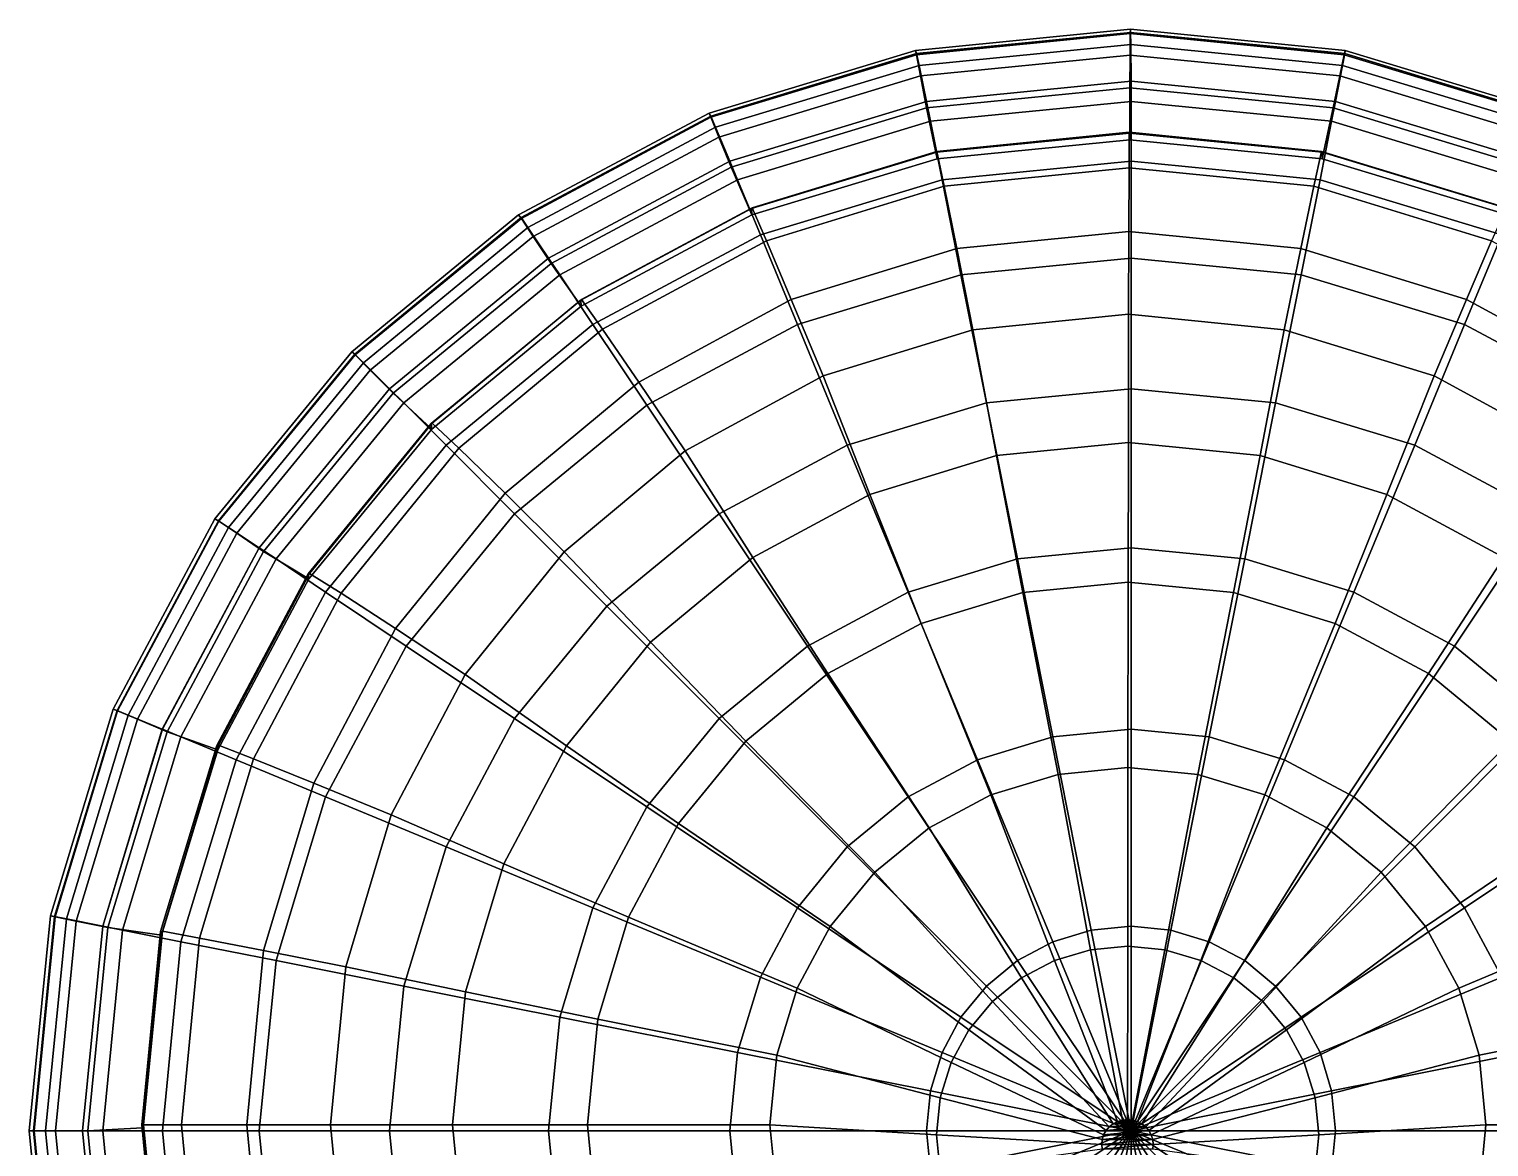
# Model space of a CAD drawing. Extents: x -0.139 to 0.105, y -0.43 to -0.186.
# Drawn here: x -0.1389 to 0.0226, y -0.3096 to -0.1859 of the extents above; entities that cross this region are included whole.
import ezdxf

# ---------------------------------------------------------------- set-up
doc = ezdxf.new("R2010")
doc.units = 0
doc.layers.add('Sphere3', color=15, linetype='CONTINUOUS')

msp = doc.modelspace()

# ---------------------------------------------------------------- linework, layer by layer
at = {"layer": 'Sphere3', "color": 0}
for points in [[(-0.040822, -0.188218, 1.740174), (-0.040713, -0.188579, 1.736645), (-0.017024, -0.186243, 1.736645), (-0.017044, -0.185876, 1.740174)], [(-0.04073, -0.188696, 1.743703), (-0.040822, -0.188218, 1.740174), (-0.017044, -0.185876, 1.740174), (-0.017064, -0.186363, 1.743703)], [(-0.040284, -0.191041, 1.747233), (-0.04073, -0.188696, 1.743703), (-0.017064, -0.186363, 1.743703), (-0.017084, -0.188754, 1.747233)], [(-0.040713, -0.188579, 1.736645), (-0.040435, -0.189882, 1.733114), (-0.017004, -0.187571, 1.733114), (-0.017024, -0.186243, 1.736645)], [(-0.017084, -0.188754, 1.747233), (-0.017064, -0.186363, 1.743703), (0.006602, -0.188696, 1.743703), (0.006116, -0.191041, 1.747233)], [(-0.017064, -0.186363, 1.743703), (-0.017044, -0.185876, 1.740174), (0.006735, -0.188218, 1.740174), (0.006602, -0.188696, 1.743703)], [(-0.017044, -0.185876, 1.740174), (-0.017024, -0.186243, 1.736645), (0.006666, -0.188579, 1.736645), (0.006735, -0.188218, 1.740174)], [(-0.017024, -0.186243, 1.736645), (-0.017004, -0.187571, 1.733114), (0.006427, -0.189882, 1.733114), (0.006666, -0.188579, 1.736645)], [(-0.063687, -0.195157, 1.740174), (-0.063492, -0.195497, 1.736645), (-0.040713, -0.188579, 1.736645), (-0.040822, -0.188218, 1.740174)], [(-0.063487, -0.195607, 1.743703), (-0.063687, -0.195157, 1.740174), (-0.040822, -0.188218, 1.740174), (-0.04073, -0.188696, 1.743703)], [(-0.063492, -0.195497, 1.736645), (-0.062965, -0.196724, 1.733114), (-0.040435, -0.189882, 1.733114), (-0.040713, -0.188579, 1.736645)], [(-0.062593, -0.197816, 1.747233), (-0.063487, -0.195607, 1.743703), (-0.04073, -0.188696, 1.743703), (-0.040284, -0.191041, 1.747233)], [(-0.040435, -0.189882, 1.733114), (-0.039623, -0.193867, 1.729585), (-0.016984, -0.191635, 1.729585), (-0.017004, -0.187571, 1.733114)], [(-0.039603, -0.194575, 1.749446), (-0.040284, -0.191041, 1.747233), (-0.017084, -0.188754, 1.747233), (-0.017105, -0.192357, 1.749446)], [(-0.017105, -0.192357, 1.749446), (-0.017084, -0.188754, 1.747233), (0.006116, -0.191041, 1.747233), (0.005394, -0.194575, 1.749446)], [(-0.017004, -0.187571, 1.733114), (-0.016984, -0.191635, 1.729585), (0.005655, -0.193867, 1.729585), (0.006427, -0.189882, 1.733114)], [(0.006116, -0.191041, 1.747233), (0.006602, -0.188696, 1.743703), (0.029359, -0.195607, 1.743703), (0.028425, -0.197816, 1.747233)], [(0.006666, -0.188579, 1.736645), (0.006427, -0.189882, 1.733114), (0.028957, -0.196724, 1.733114), (0.029445, -0.195497, 1.736645)], [(0.006602, -0.188696, 1.743703), (0.006735, -0.188218, 1.740174), (0.0296, -0.195157, 1.740174), (0.029359, -0.195607, 1.743703)], [(0.006735, -0.188218, 1.740174), (0.006666, -0.188579, 1.736645), (0.029445, -0.195497, 1.736645), (0.0296, -0.195157, 1.740174)], [(-0.062965, -0.196724, 1.733114), (-0.061392, -0.200478, 1.729585), (-0.039623, -0.193867, 1.729585), (-0.040435, -0.189882, 1.733114)], [(0.006427, -0.189882, 1.733114), (0.005655, -0.193867, 1.729585), (0.027424, -0.200478, 1.729585), (0.028957, -0.196724, 1.733114)], [(-0.061237, -0.201145, 1.749446), (-0.062593, -0.197816, 1.747233), (-0.040284, -0.191041, 1.747233), (-0.039603, -0.194575, 1.749446)], [(-0.039623, -0.193867, 1.729585), (-0.03962, -0.193867, 0.19355), (-0.016981, -0.191635, 0.19355), (-0.016984, -0.191635, 1.729585)], [(-0.03962, -0.193867, 0.19355), (-0.039185, -0.196057, 0.170885), (-0.016981, -0.193867, 0.170885), (-0.016981, -0.191635, 0.19355)], [(-0.016984, -0.191635, 1.729585), (-0.016981, -0.191635, 0.19355), (0.005658, -0.193867, 0.19355), (0.005655, -0.193867, 1.729585)], [(-0.016981, -0.191635, 0.19355), (-0.016981, -0.193867, 0.170885), (0.005223, -0.196057, 0.170885), (0.005658, -0.193867, 0.19355)], [(0.005394, -0.194575, 1.749446), (0.006116, -0.191041, 1.747233), (0.028425, -0.197816, 1.747233), (0.027027, -0.201145, 1.749446)], [(-0.038439, -0.200208, 1.74919), (-0.039603, -0.194575, 1.749446), (-0.017105, -0.192357, 1.749446), (-0.017126, -0.198107, 1.74919)], [(-0.017126, -0.198107, 1.74919), (-0.017105, -0.192357, 1.749446), (0.005394, -0.194575, 1.749446), (0.004188, -0.200208, 1.74919)], [(-0.08476, -0.206425, 1.740174), (-0.084486, -0.206731, 1.736645), (-0.063492, -0.195497, 1.736645), (-0.063687, -0.195157, 1.740174)], [(-0.08446, -0.20683, 1.743703), (-0.08476, -0.206425, 1.740174), (-0.063687, -0.195157, 1.740174), (-0.063487, -0.195607, 1.743703)], [(-0.061392, -0.200478, 1.729585), (-0.061389, -0.200478, 0.19355), (-0.03962, -0.193867, 0.19355), (-0.039623, -0.193867, 1.729585)], [(-0.061389, -0.200478, 0.19355), (-0.060535, -0.202541, 0.170885), (-0.039185, -0.196057, 0.170885), (-0.03962, -0.193867, 0.19355)], [(-0.058934, -0.206432, 1.74919), (-0.061237, -0.201145, 1.749446), (-0.039603, -0.194575, 1.749446), (-0.038439, -0.200208, 1.74919)], [(-0.037896, -0.202541, 0.149092), (-0.016981, -0.200478, 0.149092), (-0.016981, -0.193867, 0.170885), (-0.039185, -0.196057, 0.170885)], [(-0.016981, -0.200478, 0.149092), (0.003935, -0.202541, 0.149092), (0.005223, -0.196057, 0.170885), (-0.016981, -0.193867, 0.170885)], [(0.004188, -0.200208, 1.74919), (0.005394, -0.194575, 1.749446), (0.027027, -0.201145, 1.749446), (0.024683, -0.206432, 1.74919)], [(0.005658, -0.193867, 0.19355), (0.005223, -0.196057, 0.170885), (0.026574, -0.202541, 0.170885), (0.027427, -0.200478, 0.19355)], [(0.005655, -0.193867, 1.729585), (0.005658, -0.193867, 0.19355), (0.027427, -0.200478, 0.19355), (0.027424, -0.200478, 1.729585)], [(-0.084486, -0.206731, 1.736645), (-0.083729, -0.207835, 1.733114), (-0.062965, -0.196724, 1.733114), (-0.063492, -0.195497, 1.736645)], [(-0.083153, -0.208818, 1.747233), (-0.08446, -0.20683, 1.743703), (-0.063487, -0.195607, 1.743703), (-0.062593, -0.197816, 1.747233)], [(-0.083729, -0.207835, 1.733114), (-0.081454, -0.211214, 1.729585), (-0.061392, -0.200478, 1.729585), (-0.062965, -0.196724, 1.733114)], [(-0.058008, -0.208648, 0.149092), (-0.037896, -0.202541, 0.149092), (-0.039185, -0.196057, 0.170885), (-0.060535, -0.202541, 0.170885)], [(0.003935, -0.202541, 0.149092), (0.024047, -0.208648, 0.149092), (0.026574, -0.202541, 0.170885), (0.005223, -0.196057, 0.170885)], [(-0.081174, -0.211814, 1.749446), (-0.083153, -0.208818, 1.747233), (-0.062593, -0.197816, 1.747233), (-0.061237, -0.201145, 1.749446)], [(-0.038461, -0.199402, 0.193527), (-0.038477, -0.199485, 1.746302), (-0.017147, -0.197376, 1.746302), (-0.017178, -0.197291, 0.193527)], [(-0.038477, -0.199485, 1.746302), (-0.038439, -0.200208, 1.74919), (-0.017126, -0.198107, 1.74919), (-0.017147, -0.197376, 1.746302)], [(-0.037663, -0.203265, 0.171046), (-0.038461, -0.199402, 0.193527), (-0.017178, -0.197291, 0.193527), (-0.017202, -0.20123, 0.171046)], [(-0.017202, -0.20123, 0.171046), (-0.017178, -0.197291, 0.193527), (0.004106, -0.199402, 0.193527), (0.003258, -0.203265, 0.171046)], [(-0.017178, -0.197291, 0.193527), (-0.017147, -0.197376, 1.746302), (0.004182, -0.199485, 1.746302), (0.004106, -0.199402, 0.193527)], [(-0.017147, -0.197376, 1.746302), (-0.017126, -0.198107, 1.74919), (0.004188, -0.200208, 1.74919), (0.004182, -0.199485, 1.746302)], [(-0.058927, -0.205654, 0.193527), (-0.058987, -0.205732, 1.746302), (-0.038477, -0.199485, 1.746302), (-0.038461, -0.199402, 0.193527)], [(-0.058987, -0.205732, 1.746302), (-0.058934, -0.206432, 1.74919), (-0.038439, -0.200208, 1.74919), (-0.038477, -0.199485, 1.746302)], [(-0.057337, -0.209292, 0.171046), (-0.058927, -0.205654, 0.193527), (-0.038461, -0.199402, 0.193527), (-0.037663, -0.203265, 0.171046)], [(0.003258, -0.203265, 0.171046), (0.004106, -0.199402, 0.193527), (0.024572, -0.205654, 0.193527), (0.022933, -0.209292, 0.171046)], [(0.004106, -0.199402, 0.193527), (0.004182, -0.199485, 1.746302), (0.024692, -0.205732, 1.746302), (0.024572, -0.205654, 0.193527)], [(0.004182, -0.199485, 1.746302), (0.004188, -0.200208, 1.74919), (0.024683, -0.206432, 1.74919), (0.024692, -0.205732, 1.746302)], [(-0.081454, -0.211214, 1.729585), (-0.081451, -0.211214, 0.19355), (-0.061389, -0.200478, 0.19355), (-0.061392, -0.200478, 1.729585)], [(-0.081451, -0.211214, 0.19355), (-0.080212, -0.21307, 0.170885), (-0.060535, -0.202541, 0.170885), (-0.061389, -0.200478, 0.19355)], [(-0.077822, -0.216539, 1.74919), (-0.081174, -0.211814, 1.749446), (-0.061237, -0.201145, 1.749446), (-0.058934, -0.206432, 1.74919)], [(-0.035804, -0.21307, 0.129006), (-0.016981, -0.211214, 0.129006), (-0.016981, -0.200478, 0.149092), (-0.037896, -0.202541, 0.149092)], [(-0.036273, -0.210163, 0.149058), (-0.037663, -0.203265, 0.171046), (-0.017202, -0.20123, 0.171046), (-0.017226, -0.208263, 0.149058)], [(-0.017226, -0.208263, 0.149058), (-0.017202, -0.20123, 0.171046), (0.003258, -0.203265, 0.171046), (0.00182, -0.210163, 0.149058)], [(-0.016981, -0.211214, 0.129006), (0.001843, -0.21307, 0.129006), (0.003935, -0.202541, 0.149092), (-0.016981, -0.200478, 0.149092)], [(-0.076543, -0.218567, 0.149092), (-0.058008, -0.208648, 0.149092), (-0.060535, -0.202541, 0.170885), (-0.080212, -0.21307, 0.170885)], [(-0.053905, -0.218567, 0.129006), (-0.035804, -0.21307, 0.129006), (-0.037896, -0.202541, 0.149092), (-0.058008, -0.208648, 0.149092)], [(-0.054587, -0.21579, 0.149058), (-0.057337, -0.209292, 0.171046), (-0.037663, -0.203265, 0.171046), (-0.036273, -0.210163, 0.149058)], [(0.00182, -0.210163, 0.149058), (0.003258, -0.203265, 0.171046), (0.022933, -0.209292, 0.171046), (0.020134, -0.21579, 0.149058)], [(0.001843, -0.21307, 0.129006), (0.019943, -0.218567, 0.129006), (0.024047, -0.208648, 0.149092), (0.003935, -0.202541, 0.149092)], [(-0.10323, -0.221589, 1.740174), (-0.102887, -0.221849, 1.736645), (-0.084486, -0.206731, 1.736645), (-0.08476, -0.206425, 1.740174)], [(-0.102842, -0.221934, 1.743703), (-0.10323, -0.221589, 1.740174), (-0.08476, -0.206425, 1.740174), (-0.08446, -0.20683, 1.743703)], [(-0.102887, -0.221849, 1.736645), (-0.101929, -0.222788, 1.733114), (-0.083729, -0.207835, 1.733114), (-0.084486, -0.206731, 1.736645)], [(-0.077788, -0.215806, 0.193527), (-0.077888, -0.215876, 1.746302), (-0.058987, -0.205732, 1.746302), (-0.058927, -0.205654, 0.193527)], [(-0.077888, -0.215876, 1.746302), (-0.077822, -0.216539, 1.74919), (-0.058934, -0.206432, 1.74919), (-0.058987, -0.205732, 1.746302)], [(-0.075469, -0.219081, 0.171046), (-0.077788, -0.215806, 0.193527), (-0.058927, -0.205654, 0.193527), (-0.057337, -0.209292, 0.171046)], [(-0.101174, -0.223625, 1.747233), (-0.102842, -0.221934, 1.743703), (-0.08446, -0.20683, 1.743703), (-0.083153, -0.208818, 1.747233)], [(-0.101929, -0.222788, 1.733114), (-0.099039, -0.225662, 1.729585), (-0.081454, -0.211214, 1.729585), (-0.083729, -0.207835, 1.733114)], [(-0.034483, -0.219142, 0.129209), (-0.036273, -0.210163, 0.149058), (-0.017226, -0.208263, 0.149058), (-0.017251, -0.217418, 0.129209)], [(-0.017251, -0.217418, 0.129209), (-0.017226, -0.208263, 0.149058), (0.00182, -0.210163, 0.149058), (-0.000018, -0.219142, 0.129209)], [(-0.09865, -0.226172, 1.749446), (-0.101174, -0.223625, 1.747233), (-0.083153, -0.208818, 1.747233), (-0.081174, -0.211814, 1.749446)], [(-0.070586, -0.227493, 0.129006), (-0.053905, -0.218567, 0.129006), (-0.058008, -0.208648, 0.149092), (-0.076543, -0.218567, 0.149092)], [(-0.071466, -0.224929, 0.149058), (-0.075469, -0.219081, 0.171046), (-0.057337, -0.209292, 0.171046), (-0.054587, -0.21579, 0.149058)], [(0.019943, -0.218567, 0.129006), (0.036624, -0.227493, 0.129006), (0.042582, -0.218567, 0.149092), (0.024047, -0.208648, 0.149092)], [(0.020134, -0.21579, 0.149058), (0.022933, -0.209292, 0.171046), (0.041065, -0.219081, 0.171046), (0.037013, -0.224929, 0.149058)], [(-0.099039, -0.225662, 1.729585), (-0.099036, -0.225662, 0.19355), (-0.081451, -0.211214, 0.19355), (-0.081454, -0.211214, 1.729585)], [(-0.099036, -0.225662, 0.19355), (-0.097459, -0.22724, 0.170885), (-0.080212, -0.21307, 0.170885), (-0.081451, -0.211214, 0.19355)], [(-0.051053, -0.224249, 0.129209), (-0.054587, -0.21579, 0.149058), (-0.036273, -0.210163, 0.149058), (-0.034483, -0.219142, 0.129209)], [(-0.032989, -0.22724, 0.111401), (-0.016981, -0.225662, 0.111401), (-0.016981, -0.211214, 0.129006), (-0.035804, -0.21307, 0.129006)], [(-0.016981, -0.225662, 0.111401), (-0.000973, -0.22724, 0.111401), (0.001843, -0.21307, 0.129006), (-0.016981, -0.211214, 0.129006)], [(-0.000018, -0.219142, 0.129209), (0.00182, -0.210163, 0.149058), (0.020134, -0.21579, 0.149058), (0.016552, -0.224249, 0.129209)], [(-0.094377, -0.230142, 1.74919), (-0.09865, -0.226172, 1.749446), (-0.081174, -0.211814, 1.749446), (-0.077822, -0.216539, 1.74919)], [(-0.09279, -0.231915, 0.149092), (-0.076543, -0.218567, 0.149092), (-0.080212, -0.21307, 0.170885), (-0.097459, -0.22724, 0.170885)], [(-0.048382, -0.231915, 0.111401), (-0.032989, -0.22724, 0.111401), (-0.035804, -0.21307, 0.129006), (-0.053905, -0.218567, 0.129006)], [(-0.000973, -0.22724, 0.111401), (0.01442, -0.231915, 0.111401), (0.019943, -0.218567, 0.129006), (0.001843, -0.21307, 0.129006)], [(-0.09432, -0.229468, 0.193527), (-0.094456, -0.229529, 1.746302), (-0.077888, -0.215876, 1.746302), (-0.077788, -0.215806, 0.193527)], [(-0.094456, -0.229529, 1.746302), (-0.094377, -0.230142, 1.74919), (-0.077822, -0.216539, 1.74919), (-0.077888, -0.215876, 1.746302)], [(-0.091362, -0.232253, 0.171046), (-0.09432, -0.229468, 0.193527), (-0.077788, -0.215806, 0.193527), (-0.075469, -0.219081, 0.171046)], [(-0.066325, -0.232541, 0.129209), (-0.071466, -0.224929, 0.149058), (-0.054587, -0.21579, 0.149058), (-0.051053, -0.224249, 0.129209)], [(0.016552, -0.224249, 0.129209), (0.020134, -0.21579, 0.149058), (0.037013, -0.224929, 0.149058), (0.031823, -0.232541, 0.129209)], [(-0.031868, -0.233059, 0.111334), (-0.034483, -0.219142, 0.129209), (-0.017251, -0.217418, 0.129209), (-0.017275, -0.231608, 0.111334)], [(-0.017275, -0.231608, 0.111334), (-0.017251, -0.217418, 0.129209), (-0.000018, -0.219142, 0.129209), (-0.002683, -0.233059, 0.111334)], [(-0.085207, -0.239506, 0.129006), (-0.070586, -0.227493, 0.129006), (-0.076543, -0.218567, 0.149092), (-0.09279, -0.231915, 0.149092)], [(-0.08626, -0.237227, 0.149058), (-0.091362, -0.232253, 0.171046), (-0.075469, -0.219081, 0.171046), (-0.071466, -0.224929, 0.149058)], [(-0.062568, -0.239506, 0.111401), (-0.048382, -0.231915, 0.111401), (-0.053905, -0.218567, 0.129006), (-0.070586, -0.227493, 0.129006)], [(-0.045899, -0.237358, 0.111334), (-0.051053, -0.224249, 0.129209), (-0.034483, -0.219142, 0.129209), (-0.031868, -0.233059, 0.111334)], [(-0.002683, -0.233059, 0.111334), (-0.000018, -0.219142, 0.129209), (0.016552, -0.224249, 0.129209), (0.011349, -0.237358, 0.111334)], [(0.01442, -0.231915, 0.111401), (0.028606, -0.239506, 0.111401), (0.036624, -0.227493, 0.129006), (0.019943, -0.218567, 0.129006)], [(-0.118388, -0.240067, 1.740174), (-0.117988, -0.240271, 1.736645), (-0.102887, -0.221849, 1.736645), (-0.10323, -0.221589, 1.740174)], [(-0.117929, -0.240337, 1.743703), (-0.118388, -0.240067, 1.740174), (-0.10323, -0.221589, 1.740174), (-0.102842, -0.221934, 1.743703)], [(-0.117988, -0.240271, 1.736645), (-0.116865, -0.241009, 1.733114), (-0.101929, -0.222788, 1.733114), (-0.102887, -0.221849, 1.736645)], [(-0.115963, -0.241666, 1.747233), (-0.117929, -0.240337, 1.743703), (-0.102842, -0.221934, 1.743703), (-0.101174, -0.223625, 1.747233)], [(-0.116865, -0.241009, 1.733114), (-0.11347, -0.243267, 1.729585), (-0.099039, -0.225662, 1.729585), (-0.101929, -0.222788, 1.733114)], [(-0.112992, -0.243667, 1.749446), (-0.115963, -0.241666, 1.747233), (-0.101174, -0.223625, 1.747233), (-0.09865, -0.226172, 1.749446)], [(-0.058831, -0.244339, 0.111334), (-0.066325, -0.232541, 0.129209), (-0.051053, -0.224249, 0.129209), (-0.045899, -0.237358, 0.111334)], [(0.011349, -0.237358, 0.111334), (0.016552, -0.224249, 0.129209), (0.031823, -0.232541, 0.129209), (0.02428, -0.244339, 0.111334)], [(-0.11347, -0.243267, 1.729585), (-0.113467, -0.243267, 0.19355), (-0.099036, -0.225662, 0.19355), (-0.099039, -0.225662, 1.729585)], [(-0.113467, -0.243267, 0.19355), (-0.111613, -0.244507, 0.170885), (-0.097459, -0.22724, 0.170885), (-0.099036, -0.225662, 0.19355)], [(-0.07971, -0.243701, 0.129209), (-0.08626, -0.237227, 0.149058), (-0.071466, -0.224929, 0.149058), (-0.066325, -0.232541, 0.129209)], [(-0.029558, -0.244507, 0.096953), (-0.016981, -0.243267, 0.096953), (-0.016981, -0.225662, 0.111401), (-0.032989, -0.22724, 0.111401)], [(-0.016981, -0.243267, 0.096953), (-0.004403, -0.244507, 0.096953), (-0.000973, -0.22724, 0.111401), (-0.016981, -0.225662, 0.111401)], [(-0.107964, -0.246716, 1.74919), (-0.112992, -0.243667, 1.749446), (-0.09865, -0.226172, 1.749446), (-0.094377, -0.230142, 1.74919)], [(-0.106123, -0.24818, 0.149092), (-0.09279, -0.231915, 0.149092), (-0.097459, -0.22724, 0.170885), (-0.111613, -0.244507, 0.170885)], [(-0.075002, -0.249722, 0.111401), (-0.062568, -0.239506, 0.111401), (-0.070586, -0.227493, 0.129006), (-0.085207, -0.239506, 0.129006)], [(-0.041652, -0.24818, 0.096953), (-0.029558, -0.244507, 0.096953), (-0.032989, -0.22724, 0.111401), (-0.048382, -0.231915, 0.111401)], [(-0.004403, -0.244507, 0.096953), (0.007691, -0.24818, 0.096953), (0.01442, -0.231915, 0.111401), (-0.000973, -0.22724, 0.111401)], [(-0.107888, -0.246116, 0.193527), (-0.108053, -0.246164, 1.746302), (-0.094456, -0.229529, 1.746302), (-0.09432, -0.229468, 0.193527)], [(-0.108053, -0.246164, 1.746302), (-0.107964, -0.246716, 1.74919), (-0.094377, -0.230142, 1.74919), (-0.094456, -0.229529, 1.746302)], [(-0.104405, -0.248305, 0.171046), (-0.107888, -0.246116, 0.193527), (-0.09432, -0.229468, 0.193527), (-0.091362, -0.232253, 0.171046)], [(-0.097206, -0.254144, 0.129006), (-0.085207, -0.239506, 0.129006), (-0.09279, -0.231915, 0.149092), (-0.106123, -0.24818, 0.149092)], [(-0.098401, -0.252212, 0.149058), (-0.104405, -0.248305, 0.171046), (-0.091362, -0.232253, 0.171046), (-0.08626, -0.237227, 0.149058)], [(-0.070166, -0.253734, 0.111334), (-0.07971, -0.243701, 0.129209), (-0.066325, -0.232541, 0.129209), (-0.058831, -0.244339, 0.111334)], [(-0.052798, -0.254144, 0.096953), (-0.041652, -0.24818, 0.096953), (-0.048382, -0.231915, 0.111401), (-0.062568, -0.239506, 0.111401)], [(-0.028974, -0.248221, 0.096928), (-0.031868, -0.233059, 0.111334), (-0.017275, -0.231608, 0.111334), (-0.0173, -0.247066, 0.096928)], [(-0.0173, -0.247066, 0.096928), (-0.017275, -0.231608, 0.111334), (-0.002683, -0.233059, 0.111334), (-0.005625, -0.248221, 0.096928)], [(0.007691, -0.24818, 0.096953), (0.018837, -0.254144, 0.096953), (0.028606, -0.239506, 0.111401), (0.01442, -0.231915, 0.111401)], [(-0.0402, -0.25164, 0.096928), (-0.045899, -0.237358, 0.111334), (-0.031868, -0.233059, 0.111334), (-0.028974, -0.248221, 0.096928)], [(-0.005625, -0.248221, 0.096928), (-0.002683, -0.233059, 0.111334), (0.011349, -0.237358, 0.111334), (0.005601, -0.25164, 0.096928)], [(-0.090695, -0.257298, 0.129209), (-0.098401, -0.252212, 0.149058), (-0.08626, -0.237227, 0.149058), (-0.07971, -0.243701, 0.129209)], [(-0.050546, -0.257193, 0.096928), (-0.058831, -0.244339, 0.111334), (-0.045899, -0.237358, 0.111334), (-0.0402, -0.25164, 0.096928)], [(0.005601, -0.25164, 0.096928), (0.011349, -0.237358, 0.111334), (0.02428, -0.244339, 0.111334), (0.015946, -0.257193, 0.096928)], [(-0.129651, -0.261148, 1.740174), (-0.129209, -0.261288, 1.736645), (-0.117988, -0.240271, 1.736645), (-0.118388, -0.240067, 1.740174)], [(-0.129139, -0.261334, 1.743703), (-0.129651, -0.261148, 1.740174), (-0.118388, -0.240067, 1.740174), (-0.117929, -0.240337, 1.743703)], [(-0.129209, -0.261288, 1.736645), (-0.127964, -0.261796, 1.733114), (-0.116865, -0.241009, 1.733114), (-0.117988, -0.240271, 1.736645)], [(-0.126953, -0.262249, 1.747233), (-0.129139, -0.261334, 1.743703), (-0.117929, -0.240337, 1.743703), (-0.115963, -0.241666, 1.747233)], [(-0.085207, -0.262171, 0.111401), (-0.075002, -0.249722, 0.111401), (-0.085207, -0.239506, 0.129006), (-0.097206, -0.254144, 0.129006)], [(-0.062568, -0.262171, 0.096953), (-0.052798, -0.254144, 0.096953), (-0.062568, -0.239506, 0.111401), (-0.075002, -0.249722, 0.111401)], [(0.018837, -0.254144, 0.096953), (0.028606, -0.262171, 0.096953), (0.041041, -0.249722, 0.111401), (0.028606, -0.239506, 0.111401)], [(-0.127964, -0.261796, 1.733114), (-0.124194, -0.263352, 1.729585), (-0.11347, -0.243267, 1.729585), (-0.116865, -0.241009, 1.733114)], [(-0.123649, -0.263628, 1.749446), (-0.126953, -0.262249, 1.747233), (-0.115963, -0.241666, 1.747233), (-0.112992, -0.243667, 1.749446)], [(-0.124194, -0.263352, 1.729585), (-0.124191, -0.263352, 0.19355), (-0.113467, -0.243267, 0.19355), (-0.11347, -0.243267, 1.729585)], [(-0.124191, -0.263352, 0.19355), (-0.122131, -0.264206, 0.170885), (-0.111613, -0.244507, 0.170885), (-0.113467, -0.243267, 0.19355)], [(-0.11806, -0.265625, 1.74919), (-0.123649, -0.263628, 1.749446), (-0.112992, -0.243667, 1.749446), (-0.107964, -0.246716, 1.74919)], [(-0.079468, -0.265182, 0.111334), (-0.090695, -0.257298, 0.129209), (-0.07971, -0.243701, 0.129209), (-0.070166, -0.253734, 0.111334)], [(-0.025644, -0.264206, 0.086217), (-0.016981, -0.263352, 0.086217), (-0.016981, -0.243267, 0.096953), (-0.029558, -0.244507, 0.096953)], [(-0.016981, -0.263352, 0.086217), (-0.008317, -0.264206, 0.086218), (-0.004403, -0.244507, 0.096953), (-0.016981, -0.243267, 0.096953)], [(-0.11603, -0.266736, 0.149092), (-0.106123, -0.24818, 0.149092), (-0.111613, -0.244507, 0.170885), (-0.122131, -0.264206, 0.170885)], [(-0.059614, -0.264665, 0.096928), (-0.070166, -0.253734, 0.111334), (-0.058831, -0.244339, 0.111334), (-0.050546, -0.257193, 0.096928)], [(-0.033975, -0.266736, 0.086217), (-0.025644, -0.264206, 0.086217), (-0.029558, -0.244507, 0.096953), (-0.041652, -0.24818, 0.096953)], [(-0.008317, -0.264206, 0.086218), (0.000013, -0.266736, 0.086218), (0.007691, -0.24818, 0.096953), (-0.004403, -0.244507, 0.096953)], [(0.015946, -0.257193, 0.096928), (0.02428, -0.244339, 0.111334), (0.035615, -0.253734, 0.111334), (0.025014, -0.264665, 0.096928)], [(-0.117969, -0.26511, 0.193527), (-0.118156, -0.265142, 1.746302), (-0.108053, -0.246164, 1.746302), (-0.107888, -0.246116, 0.193527)], [(-0.118156, -0.265142, 1.746302), (-0.11806, -0.265625, 1.74919), (-0.107964, -0.246716, 1.74919), (-0.108053, -0.246164, 1.746302)], [(-0.114096, -0.266617, 0.171046), (-0.117969, -0.26511, 0.193527), (-0.107888, -0.246116, 0.193527), (-0.104405, -0.248305, 0.171046)], [(-0.025055, -0.268357, 0.086321), (-0.028974, -0.248221, 0.096928), (-0.0173, -0.247066, 0.096928), (-0.017324, -0.267597, 0.086321)], [(-0.017324, -0.267597, 0.086321), (-0.0173, -0.247066, 0.096928), (-0.005625, -0.248221, 0.096928), (-0.009594, -0.268357, 0.086321)], [(-0.106123, -0.270844, 0.129006), (-0.097206, -0.254144, 0.129006), (-0.106123, -0.24818, 0.149092), (-0.11603, -0.266736, 0.149092)], [(-0.107423, -0.269309, 0.149058), (-0.114096, -0.266617, 0.171046), (-0.104405, -0.248305, 0.171046), (-0.098401, -0.252212, 0.149058)], [(-0.041652, -0.270844, 0.086217), (-0.033975, -0.266736, 0.086217), (-0.041652, -0.24818, 0.096953), (-0.052798, -0.254144, 0.096953)], [(-0.032488, -0.270608, 0.086321), (-0.0402, -0.25164, 0.096928), (-0.028974, -0.248221, 0.096928), (-0.025055, -0.268357, 0.086321)], [(-0.009594, -0.268357, 0.086321), (-0.005625, -0.248221, 0.096928), (0.005601, -0.25164, 0.096928), (-0.00216, -0.270608, 0.086321)], [(0.000013, -0.266736, 0.086218), (0.007691, -0.270844, 0.086218), (0.018837, -0.254144, 0.096953), (0.007691, -0.24818, 0.096953)], [(-0.070586, -0.271951, 0.096953), (-0.062568, -0.262171, 0.096953), (-0.075002, -0.249722, 0.111401), (-0.085207, -0.262171, 0.111401)], [(-0.039338, -0.274263, 0.086321), (-0.050546, -0.257193, 0.096928), (-0.0402, -0.25164, 0.096928), (-0.032488, -0.270608, 0.086321)], [(-0.00216, -0.270608, 0.086321), (0.005601, -0.25164, 0.096928), (0.015946, -0.257193, 0.096928), (0.00469, -0.274263, 0.086321)], [(-0.098858, -0.272812, 0.129209), (-0.107423, -0.269309, 0.149058), (-0.098401, -0.252212, 0.149058), (-0.090695, -0.257298, 0.129209)], [(-0.09279, -0.276373, 0.111401), (-0.085207, -0.262171, 0.111401), (-0.097206, -0.254144, 0.129006), (-0.106123, -0.270844, 0.129006)], [(-0.067056, -0.27377, 0.096928), (-0.079468, -0.265182, 0.111334), (-0.070166, -0.253734, 0.111334), (-0.059614, -0.264665, 0.096928)], [(-0.048382, -0.276373, 0.086217), (-0.041652, -0.270844, 0.086217), (-0.052798, -0.254144, 0.096953), (-0.062568, -0.262171, 0.096953)], [(0.007691, -0.270844, 0.086218), (0.01442, -0.276373, 0.086218), (0.028606, -0.262171, 0.096953), (0.018837, -0.254144, 0.096953)], [(-0.08638, -0.278242, 0.111334), (-0.098858, -0.272812, 0.129209), (-0.090695, -0.257298, 0.129209), (-0.079468, -0.265182, 0.111334)], [(-0.045343, -0.279182, 0.086321), (-0.059614, -0.264665, 0.096928), (-0.050546, -0.257193, 0.096928), (-0.039338, -0.274263, 0.086321)], [(0.00469, -0.274263, 0.086321), (0.015946, -0.257193, 0.096928), (0.025014, -0.264665, 0.096928), (0.010695, -0.279182, 0.086321)], [(-0.136587, -0.284022, 1.740174), (-0.136119, -0.284093, 1.736645), (-0.129209, -0.261288, 1.736645), (-0.129651, -0.261148, 1.740174)], [(-0.136042, -0.284117, 1.743703), (-0.136587, -0.284022, 1.740174), (-0.129651, -0.261148, 1.740174), (-0.129139, -0.261334, 1.743703)], [(-0.136119, -0.284093, 1.736645), (-0.134798, -0.284352, 1.733114), (-0.127964, -0.261796, 1.733114), (-0.129209, -0.261288, 1.736645)], [(-0.13372, -0.284583, 1.747233), (-0.136042, -0.284117, 1.743703), (-0.129139, -0.261334, 1.743703), (-0.126953, -0.262249, 1.747233)], [(-0.134798, -0.284352, 1.733114), (-0.130797, -0.285145, 1.729585), (-0.124194, -0.263352, 1.729585), (-0.127964, -0.261796, 1.733114)], [(-0.130211, -0.285286, 1.749446), (-0.13372, -0.284583, 1.747233), (-0.126953, -0.262249, 1.747233), (-0.123649, -0.263628, 1.749446)], [(-0.076543, -0.28311, 0.096953), (-0.070586, -0.271951, 0.096953), (-0.085207, -0.262171, 0.111401), (-0.09279, -0.276373, 0.111401)], [(-0.053905, -0.28311, 0.086217), (-0.048382, -0.276373, 0.086217), (-0.062568, -0.262171, 0.096953), (-0.070586, -0.271951, 0.096953)], [(0.01442, -0.276373, 0.086218), (0.019943, -0.28311, 0.086218), (0.036624, -0.271951, 0.096953), (0.028606, -0.262171, 0.096953)], [(-0.130797, -0.285145, 1.729585), (-0.130794, -0.285145, 0.19355), (-0.124191, -0.263352, 0.19355), (-0.124194, -0.263352, 1.729585)], [(-0.130794, -0.285145, 0.19355), (-0.128607, -0.285581, 0.170885), (-0.122131, -0.264206, 0.170885), (-0.124191, -0.263352, 0.19355)], [(-0.124277, -0.286143, 1.74919), (-0.130211, -0.285286, 1.749446), (-0.123649, -0.263628, 1.749446), (-0.11806, -0.265625, 1.74919)], [(-0.122131, -0.28687, 0.149092), (-0.11603, -0.266736, 0.149092), (-0.122131, -0.264206, 0.170885), (-0.128607, -0.285581, 0.170885)], [(-0.050271, -0.285176, 0.086321), (-0.067056, -0.27377, 0.096928), (-0.059614, -0.264665, 0.096928), (-0.045343, -0.279182, 0.086321)], [(-0.025644, -0.28687, 0.079606), (-0.021397, -0.285581, 0.079606), (-0.025644, -0.264206, 0.086217), (-0.033975, -0.266736, 0.086217)], [(-0.021397, -0.285581, 0.079606), (-0.016981, -0.285145, 0.079606), (-0.016981, -0.263352, 0.086217), (-0.025644, -0.264206, 0.086217)], [(-0.016981, -0.285145, 0.079606), (-0.012564, -0.285581, 0.079606), (-0.008317, -0.264206, 0.086218), (-0.016981, -0.263352, 0.086217)], [(-0.012564, -0.285581, 0.079606), (-0.008317, -0.28687, 0.079606), (0.000013, -0.266736, 0.086218), (-0.008317, -0.264206, 0.086218)], [(0.010695, -0.279182, 0.086321), (0.025014, -0.264665, 0.096928), (0.032456, -0.27377, 0.096928), (0.015623, -0.285176, 0.086321)], [(-0.124178, -0.285719, 0.193527), (-0.124378, -0.285735, 1.746302), (-0.118156, -0.265142, 1.746302), (-0.117969, -0.26511, 0.193527)], [(-0.124378, -0.285735, 1.746302), (-0.124277, -0.286143, 1.74919), (-0.11806, -0.265625, 1.74919), (-0.118156, -0.265142, 1.746302)], [(-0.120065, -0.286487, 0.171046), (-0.124178, -0.285719, 0.193527), (-0.117969, -0.26511, 0.193527), (-0.114096, -0.266617, 0.171046)], [(-0.072586, -0.284158, 0.096928), (-0.08638, -0.278242, 0.111334), (-0.079468, -0.265182, 0.111334), (-0.067056, -0.27377, 0.096928)], [(-0.111613, -0.288965, 0.129006), (-0.106123, -0.270844, 0.129006), (-0.11603, -0.266736, 0.149092), (-0.122131, -0.28687, 0.149092)], [(-0.112979, -0.287859, 0.149058), (-0.120065, -0.286487, 0.171046), (-0.114096, -0.266617, 0.171046), (-0.107423, -0.269309, 0.149058)], [(-0.029558, -0.288965, 0.079606), (-0.025644, -0.28687, 0.079606), (-0.033975, -0.266736, 0.086217), (-0.041652, -0.270844, 0.086217)], [(-0.021474, -0.287761, 0.081), (-0.025055, -0.268357, 0.086321), (-0.017324, -0.267597, 0.086321), (-0.017348, -0.28736, 0.081)], [(-0.017348, -0.28736, 0.081), (-0.017324, -0.267597, 0.086321), (-0.009594, -0.268357, 0.086321), (-0.013223, -0.287761, 0.081)], [(-0.008317, -0.28687, 0.079606), (-0.004403, -0.288965, 0.079606), (0.007691, -0.270844, 0.086218), (0.000013, -0.266736, 0.086218)], [(-0.103884, -0.289646, 0.129209), (-0.112979, -0.287859, 0.149058), (-0.107423, -0.269309, 0.149058), (-0.098858, -0.272812, 0.129209)], [(-0.025442, -0.288948, 0.081), (-0.032488, -0.270608, 0.086321), (-0.025055, -0.268357, 0.086321), (-0.021474, -0.287761, 0.081)], [(-0.013223, -0.287761, 0.081), (-0.009594, -0.268357, 0.086321), (-0.00216, -0.270608, 0.086321), (-0.009255, -0.288948, 0.081)], [(-0.097459, -0.291784, 0.111401), (-0.09279, -0.276373, 0.111401), (-0.106123, -0.270844, 0.129006), (-0.111613, -0.288965, 0.129006)], [(-0.032989, -0.291784, 0.079606), (-0.029558, -0.288965, 0.079606), (-0.041652, -0.270844, 0.086217), (-0.048382, -0.276373, 0.086217)], [(-0.029098, -0.290876, 0.081), (-0.039338, -0.274263, 0.086321), (-0.032488, -0.270608, 0.086321), (-0.025442, -0.288948, 0.081)], [(-0.009255, -0.288948, 0.081), (-0.00216, -0.270608, 0.086321), (0.00469, -0.274263, 0.086321), (-0.005599, -0.290876, 0.081)], [(-0.004403, -0.288965, 0.079606), (-0.000973, -0.291784, 0.079606), (0.01442, -0.276373, 0.086218), (0.007691, -0.270844, 0.086218)], [(-0.090636, -0.292414, 0.111334), (-0.103884, -0.289646, 0.129209), (-0.098858, -0.272812, 0.129209), (-0.08638, -0.278242, 0.111334)], [(-0.058008, -0.290796, 0.086217), (-0.053905, -0.28311, 0.086217), (-0.070586, -0.271951, 0.096953), (-0.076543, -0.28311, 0.096953)], [(0.019943, -0.28311, 0.086218), (0.024047, -0.290796, 0.086218), (0.042582, -0.28311, 0.096953), (0.036624, -0.271951, 0.096953)], [(-0.053933, -0.292015, 0.086321), (-0.072586, -0.284158, 0.096928), (-0.067056, -0.27377, 0.096928), (-0.050271, -0.285176, 0.086321)], [(-0.032303, -0.293471, 0.081), (-0.045343, -0.279182, 0.086321), (-0.039338, -0.274263, 0.086321), (-0.029098, -0.290876, 0.081)], [(-0.005599, -0.290876, 0.081), (0.00469, -0.274263, 0.086321), (0.010695, -0.279182, 0.086321), (-0.002394, -0.293471, 0.081)], [(0.015623, -0.285176, 0.086321), (0.032456, -0.27377, 0.096928), (0.037986, -0.284158, 0.096928), (0.019285, -0.292015, 0.086321)], [(-0.080212, -0.295218, 0.096953), (-0.076543, -0.28311, 0.096953), (-0.09279, -0.276373, 0.111401), (-0.097459, -0.291784, 0.111401)], [(-0.035804, -0.295218, 0.079606), (-0.032989, -0.291784, 0.079606), (-0.048382, -0.276373, 0.086217), (-0.053905, -0.28311, 0.086217)], [(-0.000973, -0.291784, 0.079606), (0.001843, -0.295218, 0.079606), (0.019943, -0.28311, 0.086218), (0.01442, -0.276373, 0.086218)], [(-0.075991, -0.29543, 0.096928), (-0.090636, -0.292414, 0.111334), (-0.08638, -0.278242, 0.111334), (-0.072586, -0.284158, 0.096928)], [(-0.034933, -0.296633, 0.081), (-0.050271, -0.285176, 0.086321), (-0.045343, -0.279182, 0.086321), (-0.032303, -0.293471, 0.081)], [(-0.002394, -0.293471, 0.081), (0.010695, -0.279182, 0.086321), (0.015623, -0.285176, 0.086321), (0.000236, -0.296633, 0.081)], [(-0.138929, -0.30781, 1.740174), (-0.138452, -0.30781, 1.736645), (-0.136119, -0.284093, 1.736645), (-0.136587, -0.284022, 1.740174)], [(-0.138373, -0.30781, 1.743703), (-0.138929, -0.30781, 1.740174), (-0.136587, -0.284022, 1.740174), (-0.136042, -0.284117, 1.743703)], [(-0.138452, -0.30781, 1.736645), (-0.137106, -0.30781, 1.733114), (-0.134798, -0.284352, 1.733114), (-0.136119, -0.284093, 1.736645)], [(-0.136005, -0.30781, 1.747233), (-0.138373, -0.30781, 1.743703), (-0.136042, -0.284117, 1.743703), (-0.13372, -0.284583, 1.747233)], [(-0.060535, -0.299136, 0.086217), (-0.058008, -0.290796, 0.086217), (-0.076543, -0.28311, 0.096953), (-0.080212, -0.295218, 0.096953)], [(-0.056188, -0.299435, 0.086321), (-0.075991, -0.29543, 0.096928), (-0.072586, -0.284158, 0.096928), (-0.053933, -0.292015, 0.086321)], [(-0.037896, -0.299136, 0.079606), (-0.035804, -0.295218, 0.079606), (-0.053905, -0.28311, 0.086217), (-0.058008, -0.290796, 0.086217)], [(0.001843, -0.295218, 0.079606), (0.003935, -0.299136, 0.079606), (0.024047, -0.290796, 0.086218), (0.019943, -0.28311, 0.086218)], [(0.019285, -0.292015, 0.086321), (0.037986, -0.284158, 0.096928), (0.041392, -0.29543, 0.096928), (0.021539, -0.299435, 0.086321)], [(-0.137106, -0.30781, 1.733114), (-0.133027, -0.30781, 1.729585), (-0.130797, -0.285145, 1.729585), (-0.134798, -0.284352, 1.733114)], [(-0.132427, -0.30781, 1.749446), (-0.136005, -0.30781, 1.747233), (-0.13372, -0.284583, 1.747233), (-0.130211, -0.285286, 1.749446)], [(-0.133027, -0.30781, 1.729585), (-0.133024, -0.30781, 0.19355), (-0.130794, -0.285145, 0.19355), (-0.130797, -0.285145, 1.729585)], [(-0.133024, -0.30781, 0.19355), (-0.130794, -0.30781, 0.170885), (-0.128607, -0.285581, 0.170885), (-0.130794, -0.285145, 0.19355)], [(-0.126376, -0.307481, 1.74919), (-0.132427, -0.30781, 1.749446), (-0.130211, -0.285286, 1.749446), (-0.124277, -0.286143, 1.74919)], [(-0.124191, -0.30781, 0.149092), (-0.122131, -0.28687, 0.149092), (-0.128607, -0.285581, 0.170885), (-0.130794, -0.30781, 0.170885)], [(-0.126274, -0.307152, 0.193527), (-0.126478, -0.307152, 1.746302), (-0.124378, -0.285735, 1.746302), (-0.124178, -0.285719, 0.193527)], [(-0.126478, -0.307152, 1.746302), (-0.126376, -0.307481, 1.74919), (-0.124277, -0.286143, 1.74919), (-0.124378, -0.285735, 1.746302)], [(-0.12208, -0.307152, 0.171046), (-0.126274, -0.307152, 0.193527), (-0.124178, -0.285719, 0.193527), (-0.120065, -0.286487, 0.171046)], [(-0.036887, -0.30024, 0.081), (-0.053933, -0.292015, 0.086321), (-0.050271, -0.285176, 0.086321), (-0.034933, -0.296633, 0.081)], [(-0.016981, -0.30781, 0.077374), (-0.021397, -0.285581, 0.079606), (-0.025644, -0.28687, 0.079606)], [(-0.016981, -0.30781, 0.077374), (-0.016981, -0.285145, 0.079606), (-0.021397, -0.285581, 0.079606)], [(-0.016981, -0.30781, 0.077374), (-0.012564, -0.285581, 0.079606), (-0.016981, -0.285145, 0.079606)], [(-0.016981, -0.30781, 0.077374), (-0.008317, -0.28687, 0.079606), (-0.012564, -0.285581, 0.079606)], [(0.000236, -0.296633, 0.081), (0.015623, -0.285176, 0.086321), (0.019285, -0.292015, 0.086321), (0.00219, -0.30024, 0.081)], [(-0.113467, -0.30781, 0.129006), (-0.111613, -0.288965, 0.129006), (-0.122131, -0.28687, 0.149092), (-0.124191, -0.30781, 0.149092)], [(-0.114854, -0.307152, 0.149058), (-0.12208, -0.307152, 0.171046), (-0.120065, -0.286487, 0.171046), (-0.112979, -0.287859, 0.149058)], [(-0.016981, -0.30781, 0.077374), (-0.025644, -0.28687, 0.079606), (-0.029558, -0.288965, 0.079606)], [(-0.017348, -0.28736, 0.081), (-0.017373, -0.306549, 0.079726), (-0.01793, -0.306602, 0.079726), (-0.021474, -0.287761, 0.081)], [(-0.013223, -0.287761, 0.081), (-0.016816, -0.306602, 0.079726), (-0.017373, -0.306549, 0.079726), (-0.017348, -0.28736, 0.081)], [(-0.016981, -0.30781, 0.077374), (-0.004403, -0.288965, 0.079606), (-0.008317, -0.28687, 0.079606)], [(-0.105581, -0.307152, 0.129209), (-0.114854, -0.307152, 0.149058), (-0.112979, -0.287859, 0.149058), (-0.103884, -0.289646, 0.129209)], [(-0.099036, -0.30781, 0.111401), (-0.097459, -0.291784, 0.111401), (-0.111613, -0.288965, 0.129006), (-0.113467, -0.30781, 0.129006)], [(-0.016981, -0.30781, 0.077374), (-0.029558, -0.288965, 0.079606), (-0.032989, -0.291784, 0.079606)], [(-0.025442, -0.288948, 0.081), (-0.018466, -0.306759, 0.079726), (-0.018959, -0.307013, 0.079726), (-0.029098, -0.290876, 0.081)], [(-0.021474, -0.287761, 0.081), (-0.01793, -0.306602, 0.079726), (-0.018466, -0.306759, 0.079726), (-0.025442, -0.288948, 0.081)], [(-0.016981, -0.30781, 0.077374), (-0.000973, -0.291784, 0.079606), (-0.004403, -0.288965, 0.079606)], [(-0.009255, -0.288948, 0.081), (-0.01628, -0.306759, 0.079726), (-0.016816, -0.306602, 0.079726), (-0.013223, -0.287761, 0.081)], [(-0.005599, -0.290876, 0.081), (-0.015787, -0.307013, 0.079726), (-0.01628, -0.306759, 0.079726), (-0.009255, -0.288948, 0.081)], [(-0.092074, -0.307152, 0.111334), (-0.105581, -0.307152, 0.129209), (-0.103884, -0.289646, 0.129209), (-0.090636, -0.292414, 0.111334)], [(-0.081451, -0.30781, 0.096953), (-0.080212, -0.295218, 0.096953), (-0.097459, -0.291784, 0.111401), (-0.099036, -0.30781, 0.111401)], [(-0.039185, -0.303388, 0.079606), (-0.037896, -0.299136, 0.079606), (-0.058008, -0.290796, 0.086217), (-0.060535, -0.299136, 0.086217)], [(-0.038091, -0.304155, 0.081), (-0.056188, -0.299435, 0.086321), (-0.053933, -0.292015, 0.086321), (-0.036887, -0.30024, 0.081)], [(-0.016981, -0.30781, 0.077374), (-0.032989, -0.291784, 0.079606), (-0.035804, -0.295218, 0.079606)], [(-0.029098, -0.290876, 0.081), (-0.018959, -0.307013, 0.079726), (-0.019392, -0.307355, 0.079726), (-0.032303, -0.293471, 0.081)], [(-0.016981, -0.30781, 0.077374), (0.001843, -0.295218, 0.079606), (-0.000973, -0.291784, 0.079606)], [(-0.002394, -0.293471, 0.081), (-0.015354, -0.307355, 0.079726), (-0.015787, -0.307013, 0.079726), (-0.005599, -0.290876, 0.081)], [(0.00219, -0.30024, 0.081), (0.019285, -0.292015, 0.086321), (0.021539, -0.299435, 0.086321), (0.003394, -0.304155, 0.081)], [(0.003935, -0.299136, 0.079606), (0.005223, -0.303388, 0.079606), (0.026574, -0.299136, 0.086218), (0.024047, -0.290796, 0.086218)], [(-0.077141, -0.307152, 0.096928), (-0.092074, -0.307152, 0.111334), (-0.090636, -0.292414, 0.111334), (-0.075991, -0.29543, 0.096928)], [(-0.032303, -0.293471, 0.081), (-0.019392, -0.307355, 0.079726), (-0.019747, -0.307771, 0.079726), (-0.034933, -0.296633, 0.081)], [(0.000236, -0.296633, 0.081), (-0.014999, -0.307771, 0.079726), (-0.015354, -0.307355, 0.079726), (-0.002394, -0.293471, 0.081)], [(-0.061389, -0.30781, 0.086217), (-0.060535, -0.299136, 0.086217), (-0.080212, -0.295218, 0.096953), (-0.081451, -0.30781, 0.096953)], [(-0.056949, -0.307152, 0.086321), (-0.077141, -0.307152, 0.096928), (-0.075991, -0.29543, 0.096928), (-0.056188, -0.299435, 0.086321)], [(-0.016981, -0.30781, 0.077374), (-0.035804, -0.295218, 0.079606), (-0.037896, -0.299136, 0.079606)], [(-0.016981, -0.30781, 0.077374), (0.003935, -0.299136, 0.079606), (0.001843, -0.295218, 0.079606)], [(0.021539, -0.299435, 0.086321), (0.041392, -0.29543, 0.096928), (0.042541, -0.307152, 0.096928), (0.022301, -0.307152, 0.086321)], [(-0.034933, -0.296633, 0.081), (-0.019747, -0.307771, 0.079726), (-0.020011, -0.308247, 0.079726), (-0.036887, -0.30024, 0.081)], [(0.00219, -0.30024, 0.081), (-0.014735, -0.308247, 0.079726), (-0.014999, -0.307771, 0.079726), (0.000236, -0.296633, 0.081)], [(-0.03962, -0.30781, 0.079606), (-0.039185, -0.303388, 0.079606), (-0.060535, -0.299136, 0.086217), (-0.061389, -0.30781, 0.086217)], [(-0.038497, -0.308225, 0.081), (-0.056949, -0.307152, 0.086321), (-0.056188, -0.299435, 0.086321), (-0.038091, -0.304155, 0.081)], [(-0.016981, -0.30781, 0.077374), (-0.037896, -0.299136, 0.079606), (-0.039185, -0.303388, 0.079606)], [(-0.036887, -0.30024, 0.081), (-0.020011, -0.308247, 0.079726), (-0.020173, -0.308763, 0.079726), (-0.038091, -0.304155, 0.081)], [(-0.016981, -0.30781, 0.077374), (0.005223, -0.303388, 0.079606), (0.003935, -0.299136, 0.079606)], [(0.003394, -0.304155, 0.081), (-0.014572, -0.308763, 0.079726), (-0.014735, -0.308247, 0.079726), (0.00219, -0.30024, 0.081)], [(0.003394, -0.304155, 0.081), (0.021539, -0.299435, 0.086321), (0.022301, -0.307152, 0.086321), (0.0038, -0.308225, 0.081)], [(0.005223, -0.303388, 0.079606), (0.005658, -0.30781, 0.079606), (0.027427, -0.30781, 0.086218), (0.026574, -0.299136, 0.086218)], [(-0.016981, -0.30781, 0.077374), (-0.039185, -0.303388, 0.079606), (-0.03962, -0.30781, 0.079606)], [(-0.016981, -0.30781, 0.077374), (0.005658, -0.30781, 0.079606), (0.005223, -0.303388, 0.079606)], [(-0.038091, -0.304155, 0.081), (-0.020173, -0.308763, 0.079726), (-0.020228, -0.309299, 0.079726), (-0.038497, -0.308225, 0.081)], [(0.0038, -0.308225, 0.081), (-0.014518, -0.309299, 0.079726), (-0.014572, -0.308763, 0.079726), (0.003394, -0.304155, 0.081)], [(-0.018959, -0.307013, 0.079726), (-0.018466, -0.306759, 0.079726), (-0.01628, -0.306759, 0.079726)], [(-0.015787, -0.307013, 0.079726), (-0.018959, -0.307013, 0.079726), (-0.01628, -0.306759, 0.079726)], [(-0.018466, -0.306759, 0.079726), (-0.01793, -0.306602, 0.079726), (-0.016816, -0.306602, 0.079726)], [(-0.01628, -0.306759, 0.079726), (-0.018466, -0.306759, 0.079726), (-0.016816, -0.306602, 0.079726)], [(-0.016816, -0.306602, 0.079726), (-0.01793, -0.306602, 0.079726), (-0.017373, -0.306549, 0.079726)], [(-0.136587, -0.331598, 1.740174), (-0.136119, -0.331526, 1.736645), (-0.138452, -0.30781, 1.736645), (-0.138929, -0.30781, 1.740174)], [(-0.136042, -0.331503, 1.743703), (-0.136587, -0.331598, 1.740174), (-0.138929, -0.30781, 1.740174), (-0.138373, -0.30781, 1.743703)], [(-0.136119, -0.331526, 1.736645), (-0.134798, -0.331267, 1.733114), (-0.137106, -0.30781, 1.733114), (-0.138452, -0.30781, 1.736645)], [(-0.13372, -0.331036, 1.747233), (-0.136042, -0.331503, 1.743703), (-0.138373, -0.30781, 1.743703), (-0.136005, -0.30781, 1.747233)], [(-0.134798, -0.331267, 1.733114), (-0.130797, -0.330474, 1.729585), (-0.133027, -0.30781, 1.729585), (-0.137106, -0.30781, 1.733114)], [(-0.130211, -0.330334, 1.749446), (-0.13372, -0.331036, 1.747233), (-0.136005, -0.30781, 1.747233), (-0.132427, -0.30781, 1.749446)], [(-0.130797, -0.330474, 1.729585), (-0.130794, -0.330474, 0.19355), (-0.133024, -0.30781, 0.19355), (-0.133027, -0.30781, 1.729585)], [(-0.130794, -0.330474, 0.19355), (-0.128607, -0.330039, 0.170885), (-0.130794, -0.30781, 0.170885), (-0.133024, -0.30781, 0.19355)], [(-0.124277, -0.328819, 1.74919), (-0.130211, -0.330334, 1.749446), (-0.132427, -0.30781, 1.749446), (-0.126376, -0.307481, 1.74919)], [(-0.122131, -0.328749, 0.149092), (-0.124191, -0.30781, 0.149092), (-0.130794, -0.30781, 0.170885), (-0.128607, -0.330039, 0.170885)], [(-0.124378, -0.328568, 1.746302), (-0.124277, -0.328819, 1.74919), (-0.126376, -0.307481, 1.74919), (-0.126478, -0.307152, 1.746302)], [(-0.124178, -0.328584, 0.193527), (-0.124378, -0.328568, 1.746302), (-0.126478, -0.307152, 1.746302), (-0.126274, -0.307152, 0.193527)], [(-0.120065, -0.327816, 0.171046), (-0.124178, -0.328584, 0.193527), (-0.126274, -0.307152, 0.193527), (-0.12208, -0.307152, 0.171046)], [(-0.111613, -0.326655, 0.129006), (-0.113467, -0.30781, 0.129006), (-0.124191, -0.30781, 0.149092), (-0.122131, -0.328749, 0.149092)], [(-0.112979, -0.326444, 0.149058), (-0.120065, -0.327816, 0.171046), (-0.12208, -0.307152, 0.171046), (-0.114854, -0.307152, 0.149058)], [(-0.103884, -0.324658, 0.129209), (-0.112979, -0.326444, 0.149058), (-0.114854, -0.307152, 0.149058), (-0.105581, -0.307152, 0.129209)], [(-0.097459, -0.323836, 0.111401), (-0.099036, -0.30781, 0.111401), (-0.113467, -0.30781, 0.129006), (-0.111613, -0.326655, 0.129006)], [(-0.090636, -0.32189, 0.111334), (-0.103884, -0.324658, 0.129209), (-0.105581, -0.307152, 0.129209), (-0.092074, -0.307152, 0.111334)], [(-0.080212, -0.320402, 0.096953), (-0.081451, -0.30781, 0.096953), (-0.099036, -0.30781, 0.111401), (-0.097459, -0.323836, 0.111401)], [(-0.075991, -0.318874, 0.096928), (-0.090636, -0.32189, 0.111334), (-0.092074, -0.307152, 0.111334), (-0.077141, -0.307152, 0.096928)], [(-0.060535, -0.316483, 0.086217), (-0.061389, -0.30781, 0.086217), (-0.081451, -0.30781, 0.096953), (-0.080212, -0.320402, 0.096953)], [(-0.056188, -0.314868, 0.086321), (-0.075991, -0.318874, 0.096928), (-0.077141, -0.307152, 0.096928), (-0.056949, -0.307152, 0.086321)], [(-0.039185, -0.312231, 0.079606), (-0.03962, -0.30781, 0.079606), (-0.061389, -0.30781, 0.086217), (-0.060535, -0.316483, 0.086217)], [(-0.038091, -0.312296, 0.081), (-0.056188, -0.314868, 0.086321), (-0.056949, -0.307152, 0.086321), (-0.038497, -0.308225, 0.081)], [(-0.016981, -0.30781, 0.077374), (-0.03962, -0.30781, 0.079606), (-0.039185, -0.312231, 0.079606)], [(-0.016981, -0.30781, 0.077374), (-0.039185, -0.312231, 0.079606), (-0.037896, -0.316483, 0.079606)], [(-0.038497, -0.308225, 0.081), (-0.020228, -0.309299, 0.079726), (-0.020173, -0.309836, 0.079726), (-0.038091, -0.312296, 0.081)], [(-0.016981, -0.30781, 0.077374), (-0.037896, -0.316483, 0.079606), (-0.035804, -0.320402, 0.079606)], [(-0.016981, -0.30781, 0.077374), (-0.035804, -0.320402, 0.079606), (-0.032989, -0.323836, 0.079606)], [(-0.016981, -0.30781, 0.077374), (-0.032989, -0.323836, 0.079606), (-0.029558, -0.326655, 0.079606)], [(-0.016981, -0.30781, 0.077374), (-0.029558, -0.326655, 0.079606), (-0.025644, -0.328749, 0.079606)], [(-0.016981, -0.30781, 0.077374), (-0.025644, -0.328749, 0.079606), (-0.021397, -0.330039, 0.079606)], [(-0.016981, -0.30781, 0.077374), (-0.021397, -0.330039, 0.079606), (-0.016981, -0.330474, 0.079606)], [(-0.020173, -0.308763, 0.079726), (-0.020011, -0.308247, 0.079726), (-0.014735, -0.308247, 0.079726)], [(-0.014572, -0.308763, 0.079726), (-0.020173, -0.308763, 0.079726), (-0.014735, -0.308247, 0.079726)], [(-0.020011, -0.308247, 0.079726), (-0.019747, -0.307771, 0.079726), (-0.014999, -0.307771, 0.079726)], [(-0.014735, -0.308247, 0.079726), (-0.020011, -0.308247, 0.079726), (-0.014999, -0.307771, 0.079726)], [(-0.019747, -0.307771, 0.079726), (-0.019392, -0.307355, 0.079726), (-0.015354, -0.307355, 0.079726)], [(-0.014999, -0.307771, 0.079726), (-0.019747, -0.307771, 0.079726), (-0.015354, -0.307355, 0.079726)], [(-0.019392, -0.307355, 0.079726), (-0.018959, -0.307013, 0.079726), (-0.015787, -0.307013, 0.079726)], [(-0.015354, -0.307355, 0.079726), (-0.019392, -0.307355, 0.079726), (-0.015787, -0.307013, 0.079726)], [(-0.016981, -0.30781, 0.077374), (-0.016981, -0.330474, 0.079606), (-0.012564, -0.330039, 0.079606)], [(-0.016981, -0.30781, 0.077374), (-0.012564, -0.330039, 0.079606), (-0.008317, -0.328749, 0.079606)], [(-0.016981, -0.30781, 0.077374), (-0.008317, -0.328749, 0.079606), (-0.004403, -0.326655, 0.079606)], [(-0.016981, -0.30781, 0.077374), (-0.004403, -0.326655, 0.079606), (-0.000973, -0.323836, 0.079606)], [(-0.016981, -0.30781, 0.077374), (-0.000973, -0.323836, 0.079606), (0.001843, -0.320402, 0.079606)], [(-0.016981, -0.30781, 0.077374), (0.001843, -0.320402, 0.079606), (0.003935, -0.316483, 0.079606)], [(-0.016981, -0.30781, 0.077374), (0.003935, -0.316483, 0.079606), (0.005223, -0.312231, 0.079606)], [(-0.016981, -0.30781, 0.077374), (0.005223, -0.312231, 0.079606), (0.005658, -0.30781, 0.079606)], [(0.003394, -0.312296, 0.081), (-0.014572, -0.309836, 0.079726), (-0.014518, -0.309299, 0.079726), (0.0038, -0.308225, 0.081)], [(0.0038, -0.308225, 0.081), (0.022301, -0.307152, 0.086321), (0.021539, -0.314868, 0.086321), (0.003394, -0.312296, 0.081)], [(0.005658, -0.30781, 0.079606), (0.005223, -0.312231, 0.079606), (0.026574, -0.316483, 0.086218), (0.027427, -0.30781, 0.086218)], [(0.022301, -0.307152, 0.086321), (0.042541, -0.307152, 0.096928), (0.041392, -0.318874, 0.096928), (0.021539, -0.314868, 0.086321)], [(-0.020228, -0.309299, 0.079726), (-0.020173, -0.308763, 0.079726), (-0.014572, -0.308763, 0.079726)], [(-0.014518, -0.309299, 0.079726), (-0.020228, -0.309299, 0.079726), (-0.014572, -0.308763, 0.079726)], [(-0.020173, -0.309836, 0.079726), (-0.020228, -0.309299, 0.079726), (-0.014518, -0.309299, 0.079726)], [(-0.014572, -0.309836, 0.079726), (-0.020173, -0.309836, 0.079726), (-0.014518, -0.309299, 0.079726)]]:
    msp.add_3dface(points, dxfattribs=at)

doc.saveas('drawing.dxf')
